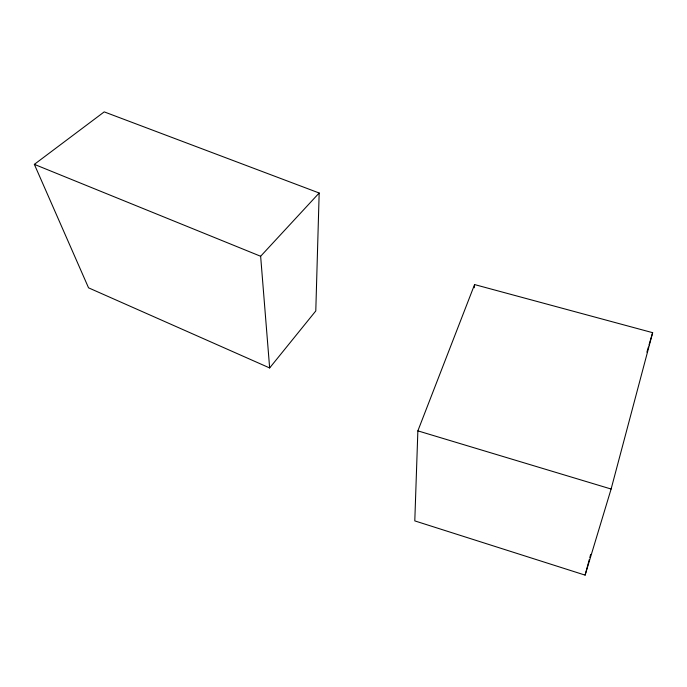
<?xml version="1.0" encoding="UTF-8"?>
<svg xmlns="http://www.w3.org/2000/svg" width="687" height="687" viewBox="0 0 687 687"><rect width="100%" height="100%" fill="white"/><g stroke="black" fill="none" stroke-linecap="round" stroke-linejoin="round"><path stroke-width="1.03" d="M319.172 193.004L315.788 310.945L269.647 367.949L88.546 287.827L34.35 164.356L104.218 111.878L319.172 193.004L260.639 256.26L269.647 367.949M417.868 430.861L414.793 520.892L585.109 575.122L611.112 489.032L652.65 332.68L474.58 284.573L417.868 430.861L611.112 489.032M474.288 287.75L474.58 284.573M585.109 575.122L589.266 559.579M589.824 557.509L590.648 554.4M646.896 352.148L648.408 347.029M649.017 344.977L652.65 332.68M34.35 164.356L260.639 256.26"/></g></svg>
